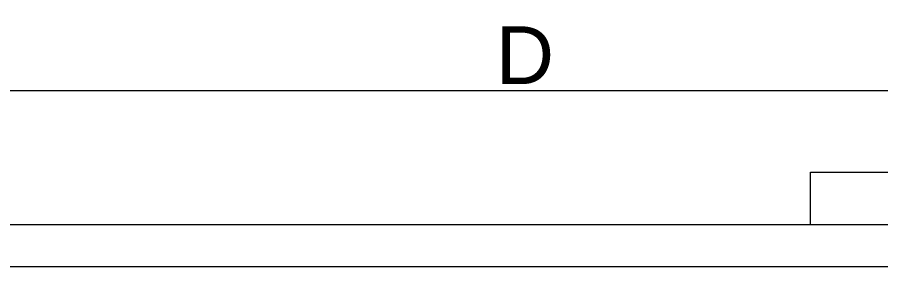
# Model space of a CAD drawing. Header units: millimetres. Extents: x 2 to 559190, y 2 to 426051.
# Drawn here: x 262076 to 324636, y 208372 to 226480 of the extents above; entities that cross this region are included whole.
import ezdxf

# ---------------------------------------------------------------- set-up
doc = ezdxf.new("R2010")
doc.units = ezdxf.units.MM
doc.header["$LTSCALE"] = 25.4
doc.layers.get('Defpoints').update_dxf_attribs({"lineweight": 5})
doc.styles.add('Roman', font='arial.ttf')
doc.styles.get("Standard").update_dxf_attribs({"font": 'arial.ttf'})
doc.dimstyles.new('ISO-25', dxfattribs={"dimscale": 30, "dimtxt": 38.1, "dimasz": 38.1, "dimexe": 50.8, "dimexo": 50.8, "dimgap": 15.875, "dimtad": 1, "dimtih": 1, "dimtoh": 1, "dimdec": 1, "dimlfac": 0.03937, "dimdsep": 46, "dimtxsty": 'Standard', "dimcen": 63.5, "dimclrd": 7, "dimclre": 7, "dimclrt": 7, "dimadec": 0, "dimazin": 0, "dimtfac": 1, "dimtdec": 1, "dimtmove": 0, "dimatfit": 3, "dimfxl": 25.4, "dimlwd": 5, "dimlwe": 5, "dimarcsym": 0})

# ---------------------------------------------------------------- blocks, each defined once
blk = doc.blocks.new('*D23')
at = {"color": 7, "linetype": 'Continuous', "lineweight": 5, "transparency": 16777216}
for p, q in [((258215, 212944), (258215, 222682)), ((339495, 212944), (339495, 222682)), ((259358, 221158), (338352, 221158))]:
    blk.add_line(p, q, dxfattribs=at)
at = {"color": 7, "transparency": 16777216}
for points in [[(259358, 221349), (259358, 220968), (258215, 221158)], [(338352, 221349), (338352, 220968), (339495, 221158)]]:
    blk.add_solid(points, dxfattribs=at)
at = {"layer": 'Defpoints', "color": 0, "transparency": 16777216}
for p in [(339495, 221158), (258215, 211420), (339495, 211420)]:
    blk.add_point(p, dxfattribs=at)
at = {"color": 7, "lineweight": 5, "transparency": 16777216, "insert": (298855, 223730), "char_height": 4191, "attachment_point": 5, "style": 'Roman'}
blk.add_mtext('D', dxfattribs=at)

msp = doc.modelspace()

# ---------------------------------------------------------------- linework, layer by layer
at = {"color": 7, "lineweight": 5}
for p, q in [((319555.77, 211419.55), (319555.77, 215229.55)), ((319555.77, 215229.55), (335938.77, 215229.55)), ((339494.77, 211419.55), (258214.77, 211419.55)), ((339494.77, 208371.55), (258214.77, 208371.55))]:
    msp.add_line(p, q, dxfattribs=at)

# ---------------------------------------------------------------- dimensions: what is measured, and where the dimension line sits
dim = msp.add_linear_dim(base=(339494.77, 221158.48), p1=(258214.77, 211419.55), p2=(339494.77, 211419.55), text='D', dimstyle='ISO-25', override={"dimscale": 30, "dimtxt": 139.7, "dimpost": '\\X', "dimtxsty": 'Roman', "dimtmove": 1}, dxfattribs=at)
dim.commit()
dim.dimension.update_dxf_attribs({"geometry": '*D23', "text_midpoint": (298854.77, 221158.48), "dimtype": 160})

doc.saveas('drawing.dxf')
